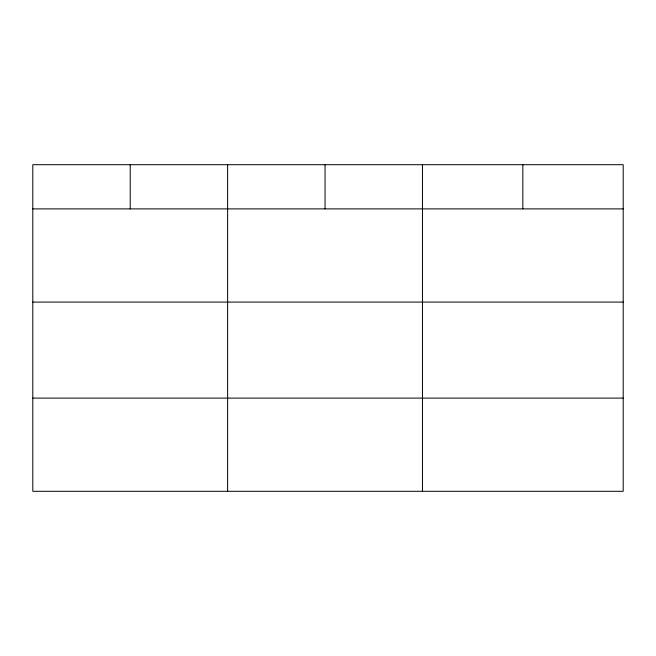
<?xml version="1.0" encoding="UTF-8"?>
<svg xmlns="http://www.w3.org/2000/svg" width="656" height="656" viewBox="0 0 656 656"><rect width="100%" height="100%" fill="white"/><g stroke="black" fill="none" stroke-linecap="round" stroke-linejoin="round"><path stroke-width="0.98" d="M623.2 302.08L623.2 164.705L32.8 164.705L32.8 491.295L623.2 491.295L623.2 302.08L32.8 302.08M32.8 208.887L623.2 208.887M32.8 398.102L623.2 398.102M522.832 164.705L522.832 208.887M422.464 164.705L422.464 491.295M325.048 164.705L325.048 208.887M227.632 164.705L227.632 491.295M130.216 164.705L130.216 208.887"/></g></svg>
